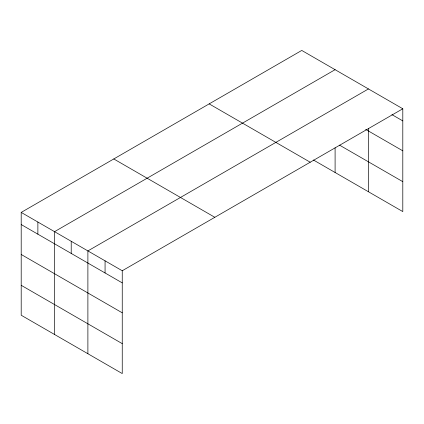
<?xml version="1.0" encoding="UTF-8"?>
<svg xmlns="http://www.w3.org/2000/svg" width="424" height="424" viewBox="0 0 424 424"><rect width="100%" height="100%" fill="white"/><g stroke="black" fill="none" stroke-linecap="round" stroke-linejoin="round"><path stroke-width="0.64" d="M21.2 212.408L122.245 270.751L122.245 373.565L21.2 315.228L21.2 212.408L301.756 50.435L402.8 108.772L402.8 211.592L313.426 159.991M335.098 69.684L54.548 231.663L54.548 334.478M368.445 88.939L87.89 250.913L87.89 353.733M122.245 270.751L402.8 108.772M391.919 114.628L402.8 120.909M365.663 129.394L402.8 150.833M339.545 145.146L402.8 181.668M209.17 103.885L310.22 162.222M113.78 158.958L214.83 217.295M21.2 224.55L122.245 282.887M21.2 254.474L122.245 312.811M21.2 285.304L122.245 343.641M368.445 128.398L368.445 191.754M335.098 147.785L335.098 172.504M105.067 260.829L105.067 272.971M71.216 241.288L71.216 253.425M37.874 222.038L37.874 234.175"/></g></svg>
